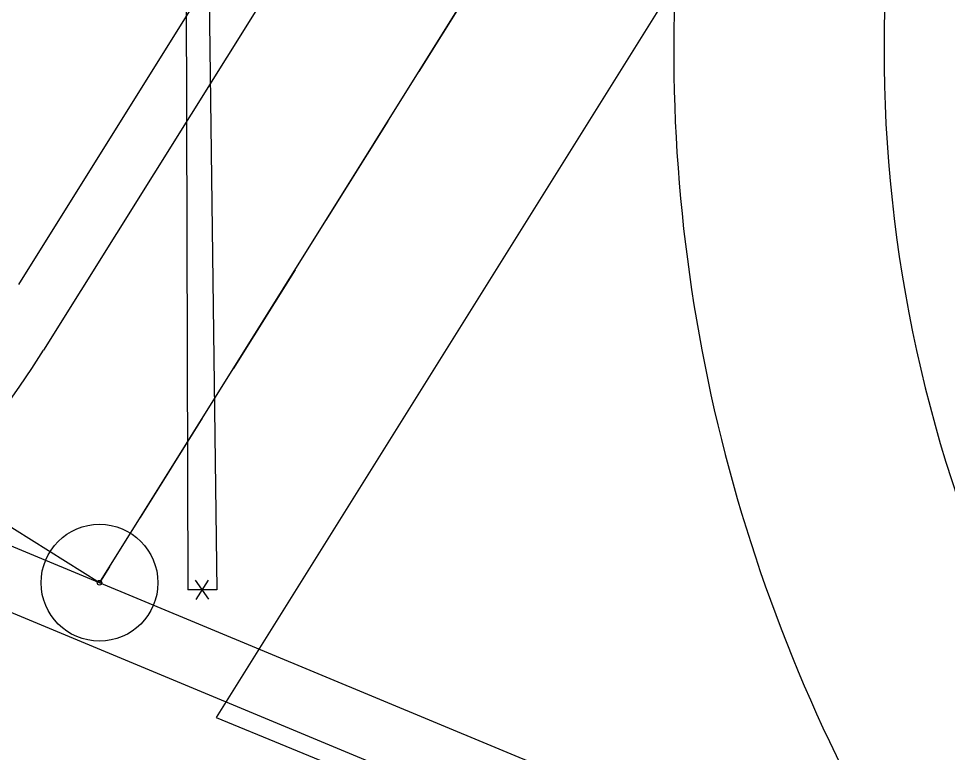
# Model space of a CAD drawing. Header units: metres. Extents: x 324293 to 653279, y 3585589 to 7191434.
# Drawn here: x 334450.97 to 334470.87, y 3600572.49 to 3600588.22 of the extents above; entities that cross this region are included whole.
import ezdxf

# ---------------------------------------------------------------- set-up
doc = ezdxf.new("R2010")
doc.units = ezdxf.units.M
doc.linetypes.add('DASHED', pattern=[0.75, 0.5, -0.25])
for name, color, linetype in [('C-ROAD-CNTR-N', 92, 'Continuous'), ('C-ROAD-STAN', 11, 'Continuous'), ('sang gadval', 8, 'Continuous'), ('tarh', 6, 'Continuous'), ('Tir bargh', 10, 'Continuous'), ('V-NODE', 1, 'Continuous')]:
    doc.layers.add(name, color=color, linetype=linetype)

# ---------------------------------------------------------------- blocks, each defined once
blk = doc.blocks.new('E')
at = {"layer": 'Tir bargh'}
for p, q in [((-0.0752, 4.497), (-0.0994, 0.0003)), ((0.0787, 4.2834), (0.0994, -0.0003)), ((0.0454, -0.0651), (-0.0454, 0.0651)), ((-0.0422, -0.0651), (0.0422, 0.0651)), ((0.0994, -0.0003), (-0.0994, 0.0003))]:
    blk.add_line(p, q, dxfattribs=at)
blk = doc.blocks.new('*U84', base_point=(334452.901, 3600578.585))
at = {"layer": 'V-NODE', "lineweight": -2, "xscale": 3.131461794368422, "yscale": 3.131461794368422, "zscale": 3.131461794368422}
blk.add_blockref('E', (334452.901, 3600578.585), dxfattribs=at)
blk = doc.blocks.new('AeccTickCircle')
blk.add_circle((0, 0), 1)

msp = doc.modelspace()

# ---------------------------------------------------------------- linework, layer by layer
at = {"layer": 'C-ROAD-CNTR-N', "color": 92, "linetype": 'Continuous', "lineweight": -3, "flags": 128}
msp.add_lwpolyline([(334452.70311, 3600576.14092), (334480.72433, 3600621.00871, 0.09741168), (334508.21114, 3600693.14625), (334527.43459, 3600805.24212, -0.09833346), (334544.15951, 3600848.89594), (334704.00117, 3601102.76725)], format="xyb", dxfattribs=at)
at = {"layer": 'C-ROAD-STAN', "color": 11, "linetype": 'Continuous', "lineweight": -3}
msp.add_line((334452.70311, 3600576.14092), (334427.25777, 3600592.03227), dxfattribs=at)
msp.add_circle((334452.70311, 3600576.14092), 0.05, dxfattribs=at)
at = {"layer": 'sang gadval', "flags": 128}
for points, elevation in [([(334512.9316, 3600549.61), (334446.57388, 3600577.26392), (334421.8049, 3600587.358), (334418.6042, 3600589.095), (334415.0051, 3600591.758), (334414.2268, 3600592.25)], -12.91667), ([(334446.76, 3600577.097), (334447.4926, 3600578.31), (334513.1633, 3600550.972)], 1313.23753)]:
    msp.add_lwpolyline(points, dxfattribs=dict(at, elevation=elevation))
at = {"layer": 'tarh', "color": 0, "linetype": 'DASHED', "ltscale": 5}
msp.add_line((334480.72433, 3600621.00871, -12.91667), (334452.70311, 3600576.14092, -12.91667), dxfattribs=at)
at = {"layer": 'tarh'}
for p, q in [((334459.375, 3600595.97993, -12.91667), (334450.97181, 3600582.52468, -12.91667)), ((334465.02132, 3600588.9744, -12.91667), (334455.20303, 3600573.25327, -12.91667)), ((334455.20303, 3600573.25327, -12.91667), (334469.17307, 3600567.53171, -12.91667))]:
    msp.add_line(p, q, dxfattribs=at)
at = {"layer": 'tarh', "color": 0}
msp.add_line((334460.39281, 3600595.34428, -12.91667), (334451.50823, 3600581.11822, -12.91667), dxfattribs=at)
msp.add_arc((334499.49121, 3600587.53323, -12.91667), 30, 148.014039, 247.727991, dxfattribs=at)
at = {"layer": 'tarh'}
for centre, radius, start, end in [((334499.49121, 3600587.53323, -12.91667), 34.5, 177.605885, 212.503796), ((334434.54467, 3600591.71245, -12.91667), 20, 286.002826, 328.014039)]:
    msp.add_arc(centre, radius, start, end, dxfattribs=at)

# ---------------------------------------------------------------- block references
at = {"layer": 'C-ROAD-STAN', "color": 11, "linetype": 'Continuous', "lineweight": -3, "xscale": 1.25, "yscale": 1.25, "zscale": 1.25, "rotation": 58.01403945520424}
msp.add_blockref('AeccTickCircle', (334452.70311, 3600576.14092), dxfattribs=at)
at = {"layer": 'V-NODE', "color": 3, "rotation": 0.4498703063302869}
msp.add_blockref('*U84', (334454.90168, 3600575.99013, 1313.25213), dxfattribs=at)

doc.saveas('drawing.dxf')
